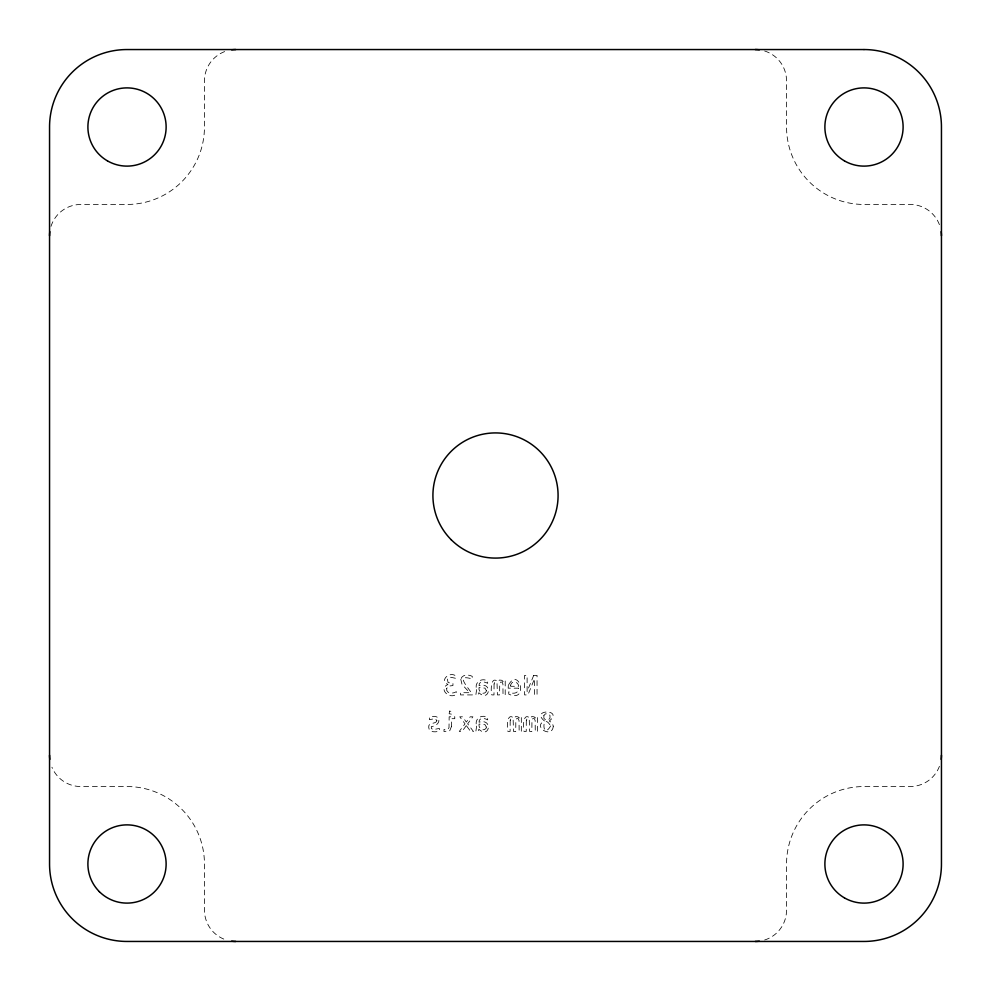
<?xml version="1.0" encoding="UTF-8"?>
<svg xmlns="http://www.w3.org/2000/svg" width="991" height="991" viewBox="0 0 991 991"><rect width="100%" height="100%" fill="white"/><g stroke="black" fill="none" stroke-linecap="round" stroke-linejoin="round"><path stroke-width="0.74" stroke-dasharray="4.96 3.72" d="M223.78 939.072A31.291 31.291 0 0 1 204.456 910.159L204.456 863.991A77.459 77.459 0 0 0 127.009 786.544L80.841 786.544A31.291 31.291 0 0 1 51.928 767.22M764.643 940.001A31.291 31.291 0 0 0 786.544 910.159L786.544 863.991A77.459 77.459 0 0 1 863.991 786.544L910.159 786.544A31.291 31.291 0 0 0 940.001 764.643M764.643 50.999A31.291 31.291 0 0 1 786.544 80.841L786.544 127.009A77.459 77.459 0 0 0 863.991 204.456L910.159 204.456A31.291 31.291 0 0 1 940.001 226.357M50.999 226.357A31.291 31.291 0 0 1 80.841 204.456L127.009 204.456A77.459 77.459 0 0 0 204.456 127.009L204.456 80.841A31.291 31.291 0 0 1 226.357 50.999M494.075 683.988L493.989 694.914L491.796 694.914C490.632 691.631 490.694 674.809 497.792 681.771L499.526 680.037L501.917 680.322L503.019 681.535L503.23 680.272L505.212 680.272L505.212 694.914L503.019 694.914L502.933 684.063L502.127 682.13L500.492 682.118L499.699 684.025L499.613 694.914L497.42 694.914L497.011 682.725L494.831 682.118L494.075 683.988M510.192 720.519L510.105 731.445L507.912 731.445C506.748 728.162 506.81 711.327 513.908 718.289L515.654 716.567L518.045 716.852L519.148 718.054L519.346 716.803L521.328 716.803L521.328 731.445L519.148 731.445L519.049 720.593L518.243 718.661L516.621 718.648L515.815 720.556L515.729 731.445L513.536 731.445L513.127 719.243L510.947 718.648L510.192 720.519M526.308 720.519L526.233 731.445L524.028 731.445C522.864 728.162 522.926 711.327 530.036 718.289L531.771 716.567L534.161 716.852L535.264 718.054L535.474 716.803L537.444 716.803L537.444 731.445L535.264 731.445L535.165 720.593L534.36 718.661L532.737 718.648L531.944 720.556L531.845 731.445L529.652 731.445L529.244 719.243L527.063 718.648L526.308 720.519M476.634 689.563L475.853 694.914L478.281 694.914L478.839 692.697C489.504 702.792 493.27 681.498 479.049 685.673C478.517 680.829 484.983 681.523 487.659 683.344L487.659 680.941C481.477 677.373 474.107 682.291 476.634 689.563M476.634 726.081L475.853 731.445L478.281 731.445L478.839 729.227C489.504 739.323 493.27 718.029 479.049 722.204C478.517 717.36 484.983 718.054 487.659 719.875L487.659 717.472C481.477 713.904 474.107 718.809 476.634 726.081M451.574 726.242L449.728 730.763L443.993 731.544L443.993 729.512L447.821 729.302L449.01 727.642L449.158 716.803L454.77 716.803L454.77 718.686L451.574 718.686L451.574 726.242M508.296 685.425L508.197 688.175L518.615 688.175C519.135 693.613 512.198 694.456 508.767 691.78L508.767 694.171C529.615 703.399 518.838 665.432 508.296 685.425M510.699 685.14L510.6 686.292L518.528 686.292C518.875 681.647 511.195 680.173 510.699 685.14M553.275 726.217C552.247 739.199 531.87 726.403 544.616 721.076C529.566 709.011 564.275 708.974 549.237 721.076L552.235 722.823L553.275 726.217M446.693 688.485C445.789 693.873 453.184 693.923 456.331 691.668L456.331 694.332C449.171 699.683 438.047 688.695 447.969 684.471C439.001 680.718 449.542 671.043 455.736 675.887L455.736 678.315L450.769 677.274L447.325 679.033L448.093 682.601L452.949 683.406L452.949 685.574L448.403 686.131L446.693 688.485M460.803 679.318L461.992 684.36L469.647 692.697L460.555 692.697L460.555 694.914L472.41 694.914C470.762 689.699 452.825 673.013 472.249 679.008L472.249 676.345C468.557 674.264 461.992 674.351 460.803 679.318M436.882 720.618C436.09 724.57 428.211 721.795 428.694 727.159C428.769 732.46 435.792 732.522 439.372 730.912L439.372 728.422L433.104 729.649L431.345 728.422L431.308 726.614C442.42 725.251 440.933 712.814 429.437 717.311L429.437 719.664L435.111 718.599L436.882 720.618M543.873 715.477L543.873 718.264L545.533 719.887L548.333 719.887L549.98 718.264L549.98 715.477L548.333 713.817L545.521 713.817L543.873 715.477M550.624 725.945C541.718 741.305 541.668 710.696 550.624 725.945M486.333 690.529L486.123 691.743C483.484 695.595 477.972 691.557 479.049 687.556L484.971 688.126L486.333 690.529M486.333 727.047L486.123 728.261C483.484 732.126 477.972 728.088 479.049 724.087L484.971 724.644L486.333 727.047M533.703 675.404L527.113 691.47L527.113 675.404L524.573 675.404L524.573 694.914L527.918 694.914L534.508 678.847L534.508 694.914L537.048 694.914L537.048 675.404L533.703 675.404M466.34 725.573L462.054 731.445L459.267 731.445L465.014 723.814L459.774 716.803L462.487 716.803L466.34 722.092L470.217 716.803L472.893 716.803L467.653 723.814L473.401 731.445L470.614 731.445L466.34 725.573M449.555 711.104L449.158 713.755L451.438 714.152L451.834 711.501L449.555 711.104"/><path stroke-width="1.49" d="M941.45 755.241A31.291 31.291 0 0 1 941.177 759.329M759.329 941.177A31.291 31.291 0 0 1 755.241 941.45M235.759 941.45A31.291 31.291 0 0 1 231.671 941.177M49.823 759.329A31.291 31.291 0 0 1 49.55 755.241M941.177 231.671A31.291 31.291 0 0 1 941.45 235.759M755.241 49.55A31.291 31.291 0 0 1 759.329 49.823M49.55 235.759A31.291 31.291 0 0 1 49.823 231.671M231.671 49.823A31.291 31.291 0 0 1 235.759 49.55M863.991 49.55L127.009 49.55A77.459 77.459 0 0 0 49.55 127.009L49.55 863.991A77.459 77.459 0 0 0 127.009 941.45L863.991 941.45A77.459 77.459 0 0 0 941.45 863.991L941.45 127.009A77.459 77.459 0 0 0 863.991 49.55M844.431 160.876A39.12 39.12 0 0 0 903.111 127.009A39.12 39.12 0 0 0 844.431 93.129A39.12 39.12 0 0 0 844.431 160.876M451.239 539.761A62.594 62.594 0 0 0 555.951 511.703A62.594 62.594 0 0 0 479.297 435.049A62.594 62.594 0 0 0 451.239 539.761M844.431 897.871A39.12 39.12 0 0 0 903.111 863.991A39.12 39.12 0 0 0 844.431 830.124A39.12 39.12 0 0 0 844.431 897.871M99.348 891.652A39.12 39.12 0 0 0 164.791 874.124A39.12 39.12 0 0 0 116.876 826.209A39.12 39.12 0 0 0 99.348 891.652M107.449 160.876A39.12 39.12 0 0 0 166.129 127.009A39.12 39.12 0 0 0 107.449 93.129A39.12 39.12 0 0 0 107.449 160.876"/></g></svg>
